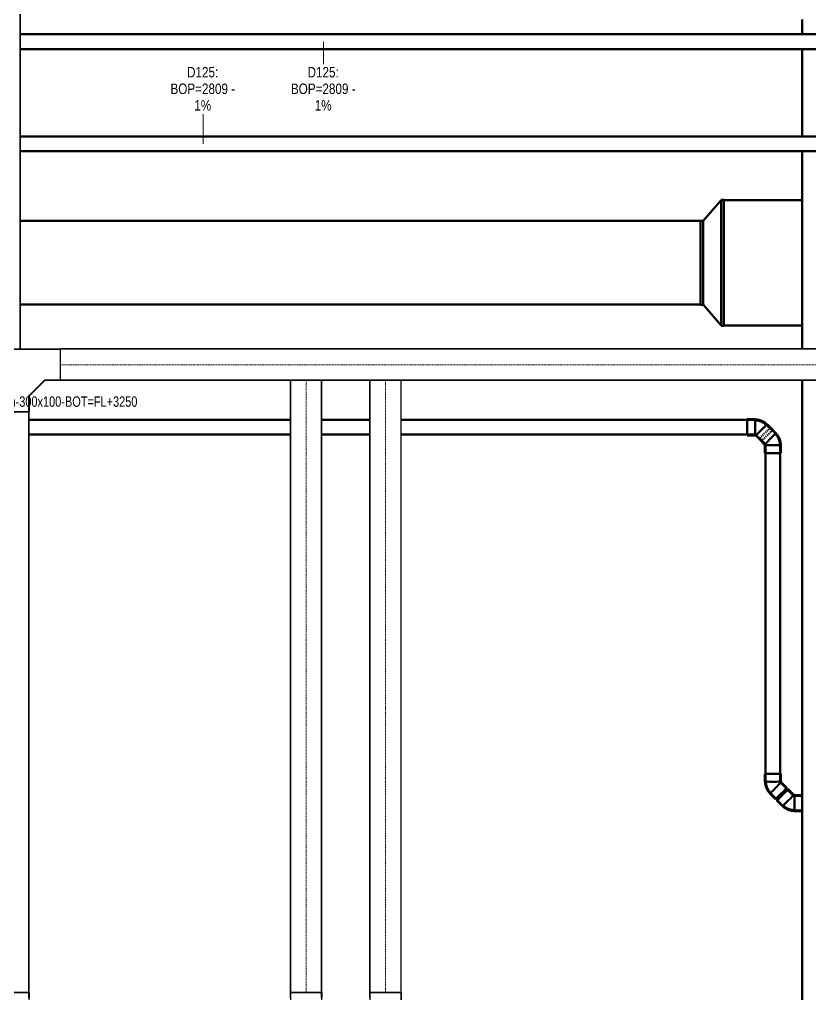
# Model space of a CAD drawing. Header units: millimetres. Extents: x -108050 to 96605, y 58136 to 140997.
# Drawn here: x 14761 to 22325, y 86689 to 96014 of the extents above; entities that cross this region are included whole.
import ezdxf

# ---------------------------------------------------------------- set-up
doc = ezdxf.new("R2010")
doc.units = ezdxf.units.MM
doc.linetypes.add('Center', pattern=[29.999999, 12, -6, 6, -6])
for name, color, linetype, lineweight in [('E-CABL-TRAY', 211, 'Continuous', 25), ('E-CABL-TRAY-CNTR', 211, 'Center', 18), ('E-CABL-TRAY-IDEN', 211, 'Continuous', 9), ('M-HVAC-DUCT', 70, 'Continuous', 50), ('P-PIPE', 3, 'Continuous', 50), ('P-PIPE-IDEN', 2, 'Continuous', 9)]:
    doc.layers.add(name, color=color, linetype=linetype, lineweight=lineweight)
doc.styles.add('Arial', font='arial.ttf', dxfattribs={"width": 0.8, "height": 100})
doc.styles.add('Arial_2', font='arial.ttf', dxfattribs={"width": 0.75, "height": 100})

# ---------------------------------------------------------------- blocks, each defined once
blk = doc.blocks.new('DSC_uPVC_Elbow_TienPhong - Standard-2073755-HẦM')
at = {"layer": 'P-PIPE'}
for p, q in [((21795.7, 92190.4), (21719.7, 92190.4)), ((21964.1, 92089.2), (21910.3, 92142.9)), ((21719.7, 92037), (21795.7, 92037)), ((21801.8, 92034.4), (21855.6, 91980.7))]:
    blk.add_line(p, q, dxfattribs=at)
at = {"layer": 'P-PIPE', "flags": 128}
for points in [[(21909.1, 92141.7), (21904.5, 92146.2), (21899.7, 92150.4), (21894.7, 92154.5), (21889.6, 92158.4), (21884.3, 92162), (21878.9, 92165.4), (21873.4, 92168.7), (21867.7, 92171.6), (21861.9, 92174.4), (21856, 92176.9), (21850, 92179.2), (21844, 92181.3), (21837.8, 92183.1), (21831.6, 92184.6), (21825.3, 92186), (21819, 92187), (21812.6, 92187.8), (21806.2, 92188.4), (21799.8, 92188.7), (21795.7, 92188.7)], [(21903.2, 92135.8), (21898.8, 92140), (21894.3, 92144.1), (21889.6, 92147.9), (21884.7, 92151.6), (21879.7, 92155), (21874.6, 92158.3), (21869.3, 92161.3), (21863.9, 92164.2), (21858.5, 92166.8), (21852.9, 92169.2), (21847.2, 92171.4), (21841.4, 92173.3), (21835.6, 92175), (21829.7, 92176.5), (21823.8, 92177.7), (21817.8, 92178.7), (21811.7, 92179.5), (21805.7, 92180), (21799.6, 92180.3), (21795.7, 92180.3)], [(21795.7, 92038.7), (21796.1, 92038.6), (21796.6, 92038.6), (21797, 92038.6), (21797.4, 92038.5), (21797.8, 92038.5), (21798.2, 92038.4), (21798.6, 92038.3), (21799, 92038.1), (21799.4, 92038), (21799.7, 92037.8), (21800.1, 92037.7), (21800.5, 92037.5), (21800.9, 92037.3), (21801.2, 92037.1), (21801.6, 92036.9), (21801.9, 92036.6), (21802.2, 92036.4), (21802.5, 92036.1), (21802.8, 92035.8), (21803, 92035.6)]]:
    blk.add_lwpolyline(points, dxfattribs=at)
at = {"layer": 'P-PIPE'}
for centre, major_axis, ratio, start_param, end_param in [((21719.7, 92113.7), (0, 76.7), 0.005, 4.720206, 6.685249), ((21719.7, 92113.7), (0, 70), 0.005, 6.029203, 6.283185), ((21719.7, 92113.7), (0, 70), 0.005, 5.767404, 5.894422), ((21719.7, 92113.7), (0, 70), 0.005, 5.505604, 5.632622), ((21795.7, 92113.7), (0, 76.7), 0.005, 4.720206, 6.291002), ((21856.1, 92088.7), (54.2, 54.2), 0.001992, 6.274122, 7.844919), ((21719.7, 92113.7), (0, 76.7), 0.005, 3.14941, 4.720206), ((21719.7, 92113.7), (0, 70), 0.005, 3.411209, 3.538217), ((21719.7, 92113.7), (0, 70), 0.005, 3.673008, 3.800018), ((21795.7, 92113.7), (0, 76.7), 0.005, 3.14941, 4.720206), ((21856.1, 92088.7), (54.2, 54.2), 0.001992, 1.561733, 3.13253), ((21909.8, 92034.9), (54.2, 54.2), 0.001992, 1.178046, 1.299934), ((21909.8, 92034.9), (54.2, 54.2), 0.001992, 0.916246, 1.038135), ((21909.8, 92034.9), (54.2, 54.2), 0.001992, 0.654447, 0.776335), ((21909.8, 92034.9), (54.2, 54.2), 0.001992, 0.392648, 0.514536), ((21719.7, 92113.7), (0, 76.7), 0.005, 2.73926, 3.141593), ((21719.7, 92113.7), (0, 70), 0.005, 3.14941, 3.276418), ((21909.8, 92034.9), (54.2, 54.2), 0.001992, 2.748842, 2.87073), ((21909.8, 92034.9), (54.2, 54.2), 0.001992, 2.487043, 2.608931), ((21909.8, 92034.9), (54.2, 54.2), 0.001992, 2.225243, 2.347132), ((21909.8, 92034.9), (54.2, 54.2), 0.001992, 1.963444, 2.085332), ((21909.8, 92034.9), (54.2, 54.2), 0.001992, 1.701644, 1.823533), ((21909.8, 92034.9), (54.2, 54.2), 0.001992, 1.439845, 1.561733)]:
    blk.add_ellipse(centre, major_axis=major_axis, ratio=ratio, start_param=start_param, end_param=end_param, dxfattribs=at)
blk = doc.blocks.new('E_Channel Vertical Outside Bend_std_ - Standard-2090730-HẦM')
at = {"layer": 'E-CABL-TRAY'}
for p, q in [((17351.7, 86707.7), (17354.3, 86707.7)), ((17351.7, 86657.7), (17351.7, 86707.7)), ((17351.7, 86657.7), (17351.7, 86407.7)), ((17354.3, 86707.7), (17649.2, 86707.7)), ((17354.3, 86657.7), (17354.3, 86707.7)), ((17354.3, 86407.7), (17354.3, 86657.7)), ((17649.2, 86707.7), (17651.7, 86707.7)), ((17649.2, 86657.7), (17649.2, 86707.7)), ((17649.2, 86657.7), (17649.2, 86407.7)), ((17651.7, 86707.7), (17651.7, 86657.7)), ((17651.7, 86407.7), (17651.7, 86657.7)), ((17354.3, 86505.2), (17649.2, 86505.2)), ((17351.7, 86407.7), (17354.3, 86407.7)), ((17649.2, 86407.7), (17651.7, 86407.7))]:
    blk.add_line(p, q, dxfattribs=at)
blk = doc.blocks.new('01_REC Transition REC_C Flanged_ - 200 mm-2104956-HẦM')
at = {"layer": 'M-HVAC-DUCT'}
for p, q in [((-25, -602), (-25, 602)), ((-25, 602), (0, 602)), ((0, 602), (0, -602)), ((0, 600), (175, 400)), ((175, -402), (175, 402)), ((200, 402), (175, 402)), ((200, 402), (200, -402)), ((175, -400), (0, -600)), ((175, -402), (200, -402)), ((0, -602), (-25, -602))]:
    blk.add_line(p, q, dxfattribs=at)
blk = doc.blocks.new('DSC_uPVC_Elbow_TienPhong - Standard-2124692-HẦM')
at = {"layer": 'P-PIPE'}
for p, q in [((21995.2, 92058), (21941.5, 92111.7)), ((21833, 92003.3), (21886.8, 91949.5)), ((21889.3, 91943.4), (21889.3, 91867.4)), ((22042.7, 91867.4), (22042.7, 91943.4))]:
    blk.add_line(p, q, dxfattribs=at)
at = {"layer": 'P-PIPE', "flags": 128}
for points in [[(22032.6, 91943.4), (22032.5, 91949.5), (22032.2, 91955.6), (22031.5, 91961.6), (22030.7, 91967.6), (22029.6, 91973.6), (22028.3, 91979.5), (22026.7, 91985.4), (22024.9, 91991.2), (22022.9, 91997), (22020.6, 92002.6), (22018.2, 92008.2), (22015.5, 92013.6), (22012.6, 92018.9), (22009.4, 92024.2), (22006.1, 92029.2), (22002.6, 92034.2), (21998.8, 92039), (21994.9, 92043.6), (21990.8, 92048.1), (21988.1, 92050.9)], [(22041, 91943.4), (22040.9, 91949.8), (22040.5, 91956.2), (22039.9, 91962.6), (22039, 91969), (22037.8, 91975.3), (22036.4, 91981.5), (22034.8, 91987.7), (22032.9, 91993.9), (22030.7, 91999.9), (22028.4, 92005.9), (22025.7, 92011.7), (22022.9, 92017.5), (22019.8, 92023.1), (22016.5, 92028.6), (22013, 92034), (22009.3, 92039.2), (22005.3, 92044.3), (22001.2, 92049.2), (21996.9, 92053.9), (21994, 92056.8)], [(21887.9, 91950.7), (21888.2, 91950.4), (21888.5, 91950.1), (21888.8, 91949.8), (21889, 91949.5), (21889.2, 91949.1), (21889.5, 91948.8), (21889.7, 91948.4), (21889.9, 91948), (21890, 91947.7), (21890.2, 91947.3), (21890.4, 91946.9), (21890.5, 91946.5), (21890.6, 91946.1), (21890.7, 91945.7), (21890.8, 91945.3), (21890.9, 91944.9), (21890.9, 91944.5), (21890.9, 91944.1), (21891, 91943.7), (21891, 91943.4)]]:
    blk.add_lwpolyline(points, dxfattribs=at)
at = {"layer": 'P-PIPE'}
for centre, major_axis, ratio, start_param, end_param in [((21887.3, 92057.5), (54.2, 54.2), 0.001992, 1.579859, 1.701748), ((21887.3, 92057.5), (54.2, 54.2), 0.001992, 1.31806, 1.439948), ((21887.3, 92057.5), (54.2, 54.2), 0.001992, 1.05626, 1.178149), ((21887.3, 92057.5), (54.2, 54.2), 0.001992, 0.794461, 0.916349), ((21887.3, 92057.5), (54.2, 54.2), 0.001992, 0.532662, 0.65455), ((21887.3, 92057.5), (54.2, 54.2), 0.001992, 0.270862, 0.392751), ((21887.3, 92057.5), (54.2, 54.2), 0.001992, 0.009063, 0.237138), ((21941, 92003.8), (54.2, 54.2), 0.001992, 0.009063, 1.579859), ((21941, 92003.8), (54.2, 54.2), 0.001992, 6.111958, 6.283185), ((21887.3, 92057.5), (54.2, 54.2), 0.001992, 2.888856, 3.141593), ((21887.3, 92057.5), (54.2, 54.2), 0.001992, 2.627057, 2.708129), ((21887.3, 92057.5), (54.2, 54.2), 0.001992, 2.365257, 2.487146), ((21887.3, 92057.5), (54.2, 54.2), 0.001992, 2.103458, 2.225346), ((21887.3, 92057.5), (54.2, 54.2), 0.001992, 1.841659, 1.963547), ((21941, 92003.8), (54.2, 54.2), 0.001992, 1.579859, 3.412455), ((21966, 91943.4), (76.7, 0), 0.005, 2.871976, 4.704572), ((21966, 91867.4), (-76.7, 0), 0.005, 6.275368, 7.846165), ((21966, 91943.4), (75, 0), 0.005, 2.973266, 3.133776), ((21966, 91943.4), (75, 0), 0.005, 3.141593, 3.330125), ((21966, 91943.4), (-76.7, 0), 0.005, 1.562979, 3.133776), ((21966, 91867.4), (-76.7, 0), 0.005, 1.562979, 3.133776), ((21966, 91943.4), (76.7, 0), 0.005, 0, 0.174065)]:
    blk.add_ellipse(centre, major_axis=major_axis, ratio=ratio, start_param=start_param, end_param=end_param, dxfattribs=at)
blk = doc.blocks.new('DSC_uPVC_Elbow_TienPhong - Standard-2124725-HẦM')
at = {"layer": 'P-PIPE'}
for p, q in [((22165.8, 88598), (22112, 88651.7)), ((22245.4, 88595.5), (22171.9, 88595.5)), ((22003.6, 88543.3), (22057.3, 88489.5)), ((22171.9, 88442.1), (22245.4, 88442.1))]:
    blk.add_line(p, q, dxfattribs=at)
at = {"layer": 'P-PIPE', "flags": 128}
for points in [[(22171.9, 88593.8), (22171.5, 88593.8), (22171.1, 88593.8), (22170.7, 88593.9), (22170.3, 88593.9), (22169.8, 88594), (22169.4, 88594.1), (22169, 88594.2), (22168.6, 88594.3), (22168.3, 88594.5), (22167.9, 88594.6), (22167.5, 88594.8), (22167.1, 88595), (22166.8, 88595.2), (22166.4, 88595.4), (22166.1, 88595.6), (22165.7, 88595.8), (22165.4, 88596.1), (22165.1, 88596.4), (22164.8, 88596.6), (22164.6, 88596.8)], [(22058.5, 88490.7), (22063.1, 88486.3), (22067.9, 88482), (22072.9, 88478), (22078, 88474.1), (22083.3, 88470.4), (22088.7, 88467), (22094.3, 88463.8), (22099.9, 88460.8), (22105.7, 88458), (22111.6, 88455.5), (22117.6, 88453.2), (22123.7, 88451.2), (22129.8, 88449.4), (22136.1, 88447.8), (22142.3, 88446.5), (22148.7, 88445.4), (22155, 88444.6), (22161.4, 88444.1), (22167.8, 88443.8), (22171.9, 88443.7)], [(22064.4, 88496.6), (22068.8, 88492.4), (22073.4, 88488.4), (22078.1, 88484.5), (22082.9, 88480.9), (22087.9, 88477.4), (22093, 88474.2), (22098.3, 88471.1), (22103.7, 88468.3), (22109.2, 88465.7), (22114.8, 88463.3), (22120.4, 88461.1), (22126.2, 88459.2), (22132, 88457.4), (22137.9, 88456), (22143.9, 88454.7), (22149.9, 88453.7), (22155.9, 88453), (22162, 88452.4), (22168, 88452.2), (22171.9, 88452.1)]]:
    blk.add_lwpolyline(points, dxfattribs=at)
at = {"layer": 'P-PIPE'}
for centre, major_axis, ratio, start_param, end_param in [((22057.8, 88597.5), (54.2, 54.2), 0.007071, 2.74017, 4.712389), ((22057.8, 88597.5), (54.2, 54.2), 0.007071, 4.712389, 6.684608), ((22057.8, 88597.5), (49.5, 49.5), 0.007071, 4.974188, 6.021386), ((22057.8, 88597.5), (49.5, 49.5), 0.007071, 6.150696, 6.283185), ((22111.5, 88543.8), (54.2, 54.2), 0.007071, 4.712389, 6.283185), ((22171.9, 88518.8), (0, 76.7), 0.005, 0, 0.169767), ((22171.9, 88518.8), (0, 76.7), 0.005, 4.707389, 6.278185), ((22057.8, 88597.5), (49.5, 49.5), 0.007071, 3.141593, 4.45059), ((22111.5, 88543.8), (54.2, 54.2), 0.007071, 3.141593, 4.712389), ((22171.9, 88518.8), (0, 76.7), 0.005, 3.141593, 4.707389), ((22171.9, 88518.8), (0, 76.7), 0.005, 2.974161, 3.136593), ((22171.9, 88518.8), (0, 75), 0.005, 3.141593, 3.332942)]:
    blk.add_ellipse(centre, major_axis=major_axis, ratio=ratio, start_param=start_param, end_param=end_param, dxfattribs=at)
blk = doc.blocks.new('DSC_uPVC_Elbow_TienPhong - Standard-V274-HẦM')
at = {"layer": 'P-PIPE'}
for p, q in [((21889.3, 88800.7), (21889.3, 88724.7)), ((22042.7, 88724.7), (22042.7, 88800.7)), ((22099, 88664.8), (22045.2, 88718.6)), ((21936.8, 88610.1), (21990.5, 88556.4))]:
    blk.add_line(p, q, dxfattribs=at)
at = {"layer": 'P-PIPE', "flags": 128}
for points in [[(21891, 88724.7), (21891.1, 88718.3), (21891.5, 88711.9), (21892.1, 88705.5), (21893, 88699.1), (21894.2, 88692.8), (21895.6, 88686.5), (21897.2, 88680.4), (21899.1, 88674.2), (21901.2, 88668.2), (21903.6, 88662.2), (21906.2, 88656.4), (21909.1, 88650.6), (21912.2, 88645), (21915.5, 88639.5), (21919, 88634.1), (21922.7, 88628.9), (21926.6, 88623.8), (21930.8, 88618.9), (21935.1, 88614.2), (21937.9, 88611.3)], [(21899.3, 88724.7), (21899.5, 88718.6), (21899.8, 88712.5), (21900.4, 88706.5), (21901.3, 88700.5), (21902.4, 88694.5), (21903.7, 88688.5), (21905.3, 88682.7), (21907.1, 88676.9), (21909.1, 88671.1), (21911.3, 88665.5), (21913.8, 88659.9), (21916.5, 88654.5), (21919.4, 88649.1), (21922.6, 88643.9), (21925.9, 88638.8), (21929.4, 88633.9), (21933.2, 88629.1), (21937.1, 88624.4), (21941.2, 88620), (21943.9, 88617.2)], [(22044, 88717.4), (22043.8, 88717.7), (22043.5, 88718), (22043.2, 88718.3), (22043, 88718.6), (22042.7, 88719), (22042.5, 88719.3), (22042.3, 88719.7), (22042.1, 88720), (22041.9, 88720.4), (22041.8, 88720.8), (22041.6, 88721.2), (22041.5, 88721.6), (22041.4, 88722), (22041.3, 88722.4), (22041.2, 88722.8), (22041.1, 88723.2), (22041.1, 88723.6), (22041, 88724), (22041, 88724.4), (22041, 88724.7)]]:
    blk.add_lwpolyline(points, dxfattribs=at)
at = {"layer": 'P-PIPE'}
for centre, major_axis, ratio, start_param, end_param in [((21966, 88800.7), (76.7, 0), 0.005, 2.73811, 3.141593), ((21966, 88800.7), (76.7, 0), 0.005, 3.146593, 4.717389), ((21966, 88800.7), (70, 0), 0.005, 3.146593, 3.275007), ((21966, 88800.7), (70, 0), 0.005, 3.408392, 3.536806), ((21966, 88800.7), (70, 0), 0.005, 3.670191, 3.798605), ((21966, 88800.7), (-76.7, 0), 0.005, 1.575796, 3.141593), ((21966, 88800.7), (70, 0), 0.005, 5.502787, 5.631201), ((21966, 88800.7), (70, 0), 0.005, 5.764586, 5.893), ((21966, 88800.7), (70, 0), 0.005, 6.026386, 6.283185), ((21966, 88800.7), (-76.7, 0), 0.005, 3.146593, 3.544875), ((21966, 88724.7), (-76.7, 0), 0.005, 0.005, 1.575796), ((21966, 88724.7), (-76.7, 0), 0.005, 1.575796, 3.141593), ((21991, 88664.3), (54.2, 54.2), 0.007071, 4.712389, 6.4492), ((21991, 88664.3), (54.2, 54.2), 0.007071, 2.972609, 4.712389), ((22044.7, 88610.6), (54.2, 54.2), 0.007071, 3.141593, 4.712389), ((22044.7, 88610.6), (54.2, 54.2), 0.007071, 4.712389, 6.283185)]:
    blk.add_ellipse(centre, major_axis=major_axis, ratio=ratio, start_param=start_param, end_param=end_param, dxfattribs=at)
blk = doc.blocks.new('E_Channel Horizontal Tee_std_ - Standard-V239-HẦM')
at = {"layer": 'E-CABL-TRAY'}
for p, q in [((-150, 450), (-147.5, 450)), ((-150, 300), (-150, 450)), ((-147.5, 450), (147.5, 450)), ((-147.5, 450), (-147.5, 298.9)), ((150, 450), (147.5, 450)), ((147.5, 450), (147.5, 298.9)), ((150, 300), (150, 450)), ((-300, 150), (-150, 300)), ((-298.9, 147.5), (-147.5, 298.9)), ((147.5, 298.9), (298.9, 147.5)), ((300, 150), (150, 300)), ((-450, 147.5), (-450, 150)), ((-450, 150), (-300, 150)), ((-450, 147.5), (-450, -147.5)), ((-450, 147.5), (-298.9, 147.5)), ((450, 147.5), (298.9, 147.5)), ((300, 150), (450, 150)), ((450, 150), (450, 147.5)), ((450, 147.5), (450, -147.5)), ((-450, -150), (-450, -147.5)), ((450, -147.5), (-450, -147.5)), ((450, -150), (-450, -150)), ((450, -147.5), (450, -150))]:
    blk.add_line(p, q, dxfattribs=at)
blk = doc.blocks.new('E_Channel Vertical Outside Bend_std_ - Standard-V284-HẦM')
at = {"layer": 'E-CABL-TRAY'}
for p, q in [((14551.7, 86707.7), (14554.3, 86707.7)), ((14551.7, 86657.7), (14551.7, 86707.7)), ((14551.7, 86657.7), (14551.7, 86407.7)), ((14554.3, 86707.7), (14849.2, 86707.7)), ((14554.3, 86707.7), (14554.3, 86657.7)), ((14554.3, 86407.7), (14554.3, 86657.7)), ((14849.2, 86707.7), (14851.7, 86707.7)), ((14849.2, 86657.7), (14849.2, 86707.7)), ((14849.2, 86657.7), (14849.2, 86407.7)), ((14851.7, 86707.7), (14851.7, 86657.7)), ((14851.7, 86407.7), (14851.7, 86657.7)), ((14554.3, 86505.2), (14849.2, 86505.2)), ((14551.7, 86407.7), (14554.3, 86407.7)), ((14849.2, 86407.7), (14851.7, 86407.7))]:
    blk.add_line(p, q, dxfattribs=at)

msp = doc.modelspace()

# ---------------------------------------------------------------- linework, layer by layer
at = {"layer": 'E-CABL-TRAY'}
for p, q in [((14768, 92862.9), (14768, 113688.2)), ((14770.6, 92862.9), (14770.6, 113688.2)), ((14770.6, 92862.9), (14768, 92862.9)), ((15151.7, 92562.9), (15151.7, 92862.9)), ((23139, 92862.9), (15151.7, 92862.9)), ((23135.4, 92860.4), (15151.7, 92860.4)), ((28477.4, 92565.5), (15151.7, 92565.5)), ((28477.4, 92562.9), (15151.7, 92562.9)), ((17351.7, 86707.7), (17351.7, 92562.9)), ((17354.3, 86707.7), (17354.3, 92562.9)), ((17649.2, 86707.7), (17649.2, 92562.9)), ((17651.7, 86707.7), (17651.7, 92562.9)), ((18111.7, 86707.7), (18111.7, 92562.9)), ((18114.3, 86707.7), (18114.3, 92562.9)), ((18409.2, 86707.7), (18409.2, 92562.9)), ((18411.7, 86707.7), (18411.7, 92562.9)), ((14551.7, 92262.9), (14851.7, 92262.9)), ((14849.2, 86707.7), (14849.2, 92262.9)), ((14851.7, 86707.7), (14851.7, 92262.9)), ((14851.7, 86707.7), (14551.7, 86707.7)), ((17651.7, 86707.7), (17351.7, 86707.7)), ((18411.7, 86707.7), (18111.7, 86707.7))]:
    msp.add_line(p, q, dxfattribs=at)
at = {"layer": 'E-CABL-TRAY-CNTR'}
for p, q in [((23008.1, 92712.9), (15151.7, 92712.9)), ((17501.7, 86707.7), (17501.7, 92562.9)), ((18261.7, 86707.7), (18261.7, 92562.9))]:
    msp.add_line(p, q, dxfattribs=at)
at = {"layer": 'M-HVAC-DUCT'}
for p, q in [((21497.4, 94287.8), (22245.4, 94287.8)), ((14770.6, 94087.8), (21272.4, 94087.8)), ((14770.6, 93287.8), (21272.4, 93287.8)), ((21497.4, 93087.8), (22245.4, 93087.8))]:
    msp.add_line(p, q, dxfattribs=at)
at = {"layer": 'P-PIPE'}
for p, q in [((22245.4, 96014.4), (22245.4, 95872.9)), ((27876.1, 95872.9), (14770.6, 95872.9)), ((14770.6, 95731.6), (27876.1, 95731.6)), ((22245.4, 95731.6), (22245.4, 94896.7)), ((27876.1, 94896.7), (14770.6, 94896.7)), ((14770.6, 94755.4), (27876.1, 94755.4)), ((22245.4, 94755.4), (22245.4, 92862.9)), ((22245.4, 92562.9), (22245.4, 83067.9)), ((17351.7, 92183.7), (14851.7, 92183.7)), ((18111.7, 92183.7), (17651.7, 92183.7)), ((21795.7, 92183.7), (18411.7, 92183.7)), ((21990.5, 92053.3), (21905.6, 92138.2)), ((14851.7, 92043.7), (17351.7, 92043.7)), ((17651.7, 92043.7), (18111.7, 92043.7)), ((18411.7, 92043.7), (21795.7, 92043.7)), ((21806.6, 92039.2), (21891.5, 91954.3)), ((21896, 91943.4), (21896, 88724.7)), ((22036, 88724.7), (22036, 91943.4)), ((22161, 88593.3), (22040.5, 88713.8)), ((21941.5, 88614.8), (22062.1, 88494.3)), ((22245.4, 88588.8), (22171.9, 88588.8)), ((22171.9, 88448.8), (22245.4, 88448.8))]:
    msp.add_line(p, q, dxfattribs=at)
at = {"layer": 'P-PIPE-IDEN'}
for p, q in [((17669.1, 95802.3), (17669.1, 95586.2)), ((16516.8, 94826), (16516.8, 95110.2))]:
    msp.add_line(p, q, dxfattribs=at)

# ---------------------------------------------------------------- block references
at = {"layer": 'E-CABL-TRAY', "rotation": 180}
msp.add_blockref('E_Channel Horizontal Tee_std_ - Standard-V239-HẦM', (14701.7, 92712.9), dxfattribs=at)
at = {"layer": 'E-CABL-TRAY'}
for name, p in [('E_Channel Vertical Outside Bend_std_ - Standard-V284-HẦM', (0, 0)), ('E_Channel Vertical Outside Bend_std_ - Standard-2090730-HẦM', (0, 0)), ('E_Channel Vertical Outside Bend_std_ - Standard-2090730-HẦM', (760, 0))]:
    msp.add_blockref(name, p, dxfattribs=at)
at = {"layer": 'M-HVAC-DUCT', "rotation": 180}
msp.add_blockref('01_REC Transition REC_C Flanged_ - 200 mm-2104956-HẦM', (21472.4, 93687.8), dxfattribs=at)
at = {"layer": 'P-PIPE'}
for name in ['DSC_uPVC_Elbow_TienPhong - Standard-2073755-HẦM', 'DSC_uPVC_Elbow_TienPhong - Standard-2124692-HẦM', 'DSC_uPVC_Elbow_TienPhong - Standard-V274-HẦM', 'DSC_uPVC_Elbow_TienPhong - Standard-2124725-HẦM']:
    msp.add_blockref(name, (0, 0), dxfattribs=at)

# ---------------------------------------------------------------- texts
at = {"layer": 'E-CABL-TRAY-IDEN', "insert": (14321.8, 92409.9), "char_height": 100, "width": 1887.974, "attachment_point": 1, "style": 'Arial_2'}
msp.add_mtext('Telecom-300x100-BOT=FL+3250', dxfattribs=at)
at = {"layer": 'P-PIPE-IDEN', "char_height": 100, "attachment_point": 1, "style": 'Arial'}
for s, insert, width in [('D125:', (16363.2, 95560.5), 365.569), ('D125:', (17515.5, 95560.5), 365.569), ('BOP=2809 -', (16204.4, 95401.7), 750.379), ('BOP=2809 -', (17356.7, 95401.7), 750.379), ('1%', (16432, 95243), 198.818), ('1%', (17584.3, 95243), 198.818)]:
    msp.add_mtext(s, dxfattribs=dict(at, insert=insert, width=width))

doc.saveas('drawing.dxf')
